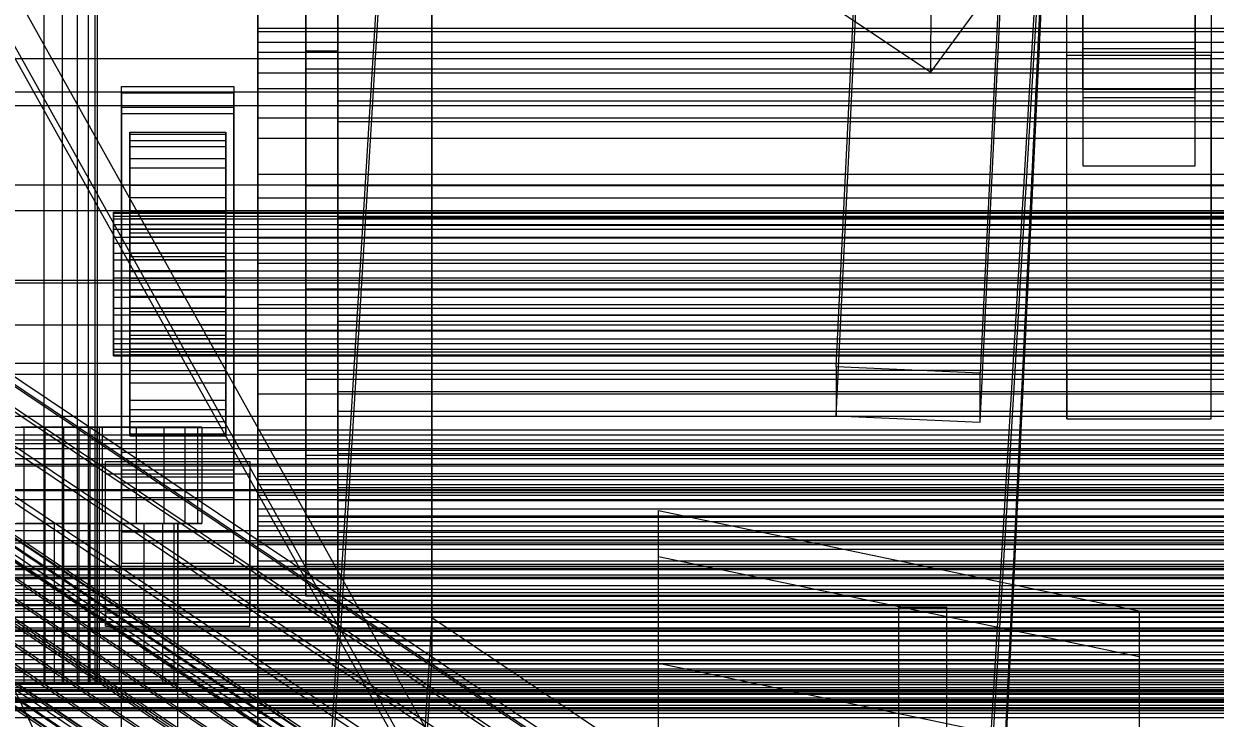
# Model space of a CAD drawing. Header units: millimetres. Extents: x -1970 to 34302, y -65268 to 6837.
# Drawn here: x -279.2 to -130.5, y -35054.3 to -34967.7 of the extents above; entities that cross this region are included whole.
import ezdxf

# ---------------------------------------------------------------- set-up
doc = ezdxf.new("R2010")
doc.units = ezdxf.units.MM
for name, color, linetype, lineweight in [('COTAS_P', 1, 'Continuous', 0), ('frontal_briquetadora', 7, 'Continuous', 0), ('frontal_C01', 7, 'Continuous', 0), ('frontal_C02', 7, 'Continuous', 0), ('frontal_C05', 7, 'Continuous', 0), ('frontal_C05-C07', 7, 'Continuous', 0), ('frontal_C07', 7, 'Continuous', 0), ('frontal_mezcladora', 7, 'Continuous', 0), ('frontal_mix-C02', 7, 'Continuous', 0), ('frontal_tolva-C01', 7, 'Continuous', 0)]:
    doc.layers.add(name, color=color, linetype=linetype, lineweight=lineweight)
doc.dimstyles.new('R19_100', dxfattribs={"dimtxt": 250, "dimasz": 150, "dimexe": 150, "dimexo": 80, "dimgap": 100, "dimtad": 1, "dimtih": 1, "dimtoh": 1, "dimdsep": 46, "dimcen": 0.09, "dimadec": 0, "dimazin": 0, "dimtfac": 1, "dimtdec": 4, "dimtofl": 0, "dimtmove": 0, "dimatfit": 3, "dimfxl": 1, "dimtolj": 1, "dimtzin": 0, "dimarcsym": 0})

# ---------------------------------------------------------------- blocks, each defined once
blk = doc.blocks.new('*D42')
at = {"layer": 'COTAS_P', "color": 0, "lineweight": -2, "transparency": 16777216}
for p, q in [((-724, -34900), (46, -34900)), ((-104, -35850), (-104, -35050)), ((-724, -36000), (46, -36000))]:
    blk.add_line(p, q, dxfattribs=at)
at = {"layer": 'COTAS_P', "color": 0, "transparency": 16777216}
for points in [[(-129, -35050), (-79, -35050), (-104, -34900)], [(-129, -35850), (-79, -35850), (-104, -36000)]]:
    blk.add_solid(points, dxfattribs=at)
at = {"layer": 'Defpoints', "color": 0, "transparency": 16777216}
for p in [(-804, -34900), (-104, -34900), (-804, -36000)]:
    blk.add_point(p, dxfattribs=at)

msp = doc.modelspace()

# ---------------------------------------------------------------- linework, layer by layer
at = {"layer": 'frontal_briquetadora'}
for p, q in [((-1330, -35000), (490, -35000)), ((-1330, -35010), (490, -35010))]:
    msp.add_line(p, q, dxfattribs=at)
at = {"layer": 'frontal_C01'}
for p, q in [((-250, -32681.31), (-250, -35586.788)), ((-250, -35591.549), (-250, -32686.07)), ((-228.298, -34851.15), (-250, -35207.289)), ((-250, -35213.008), (-228.298, -34856.869)), ((-147, -34973.825), (-147, -34928.102)), ((-133, -34928.102), (-133, -34973.825)), ((-147, -34931.146), (-147, -34976.868)), ((-133, -34976.868), (-133, -34931.146)), ((-177.811, -35010.475), (-174.943, -34951.333)), ((-156.962, -34952.124), (-159.83, -35011.266)), ((-177.811, -35016.563), (-174.943, -34957.422)), ((-165.983, -34973.705), (-165.926, -34959.095)), ((-159.83, -35017.355), (-156.962, -34958.213)), ((-147, -34975.876), (-147, -34961.266)), ((-147, -34970.792), (-147, -34961.266)), ((-133, -34961.266), (-133, -34975.876)), ((-133, -34961.266), (-133, -34970.792)), ((-177.451, -34966.052), (-165.983, -34973.705)), ((-165.983, -34973.705), (-160.247, -34965.905)), ((-149, -34971.615), (-149, -34965.528)), ((-149, -35010.869), (-149, -34965.528)), ((-131, -34965.528), (-131, -34971.615)), ((-131, -34965.528), (-131, -35010.869)), ((-133, -34970.792), (-147, -34970.792)), ((-147, -34970.792), (-147, -34985.402)), ((-133, -34985.402), (-133, -34970.792)), ((-131, -34971.615), (-149, -34971.615)), ((-149, -35016.956), (-149, -34971.615)), ((-131, -35016.956), (-131, -34971.615)), ((-133, -34973.825), (-147, -34973.825)), ((-147, -34973.825), (-147, -34976.868)), ((-133, -34976.868), (-133, -34973.825)), ((-133, -34975.876), (-147, -34975.876)), ((-147, -34975.876), (-147, -34985.402)), ((-147, -34976.868), (-133, -34976.868)), ((-133, -34985.402), (-133, -34975.876)), ((-147, -34985.402), (-133, -34985.402)), ((-425, -35005.229), (425, -35005.229)), ((-159.83, -35011.266), (-177.811, -35010.475)), ((-177.811, -35010.475), (-177.811, -35016.563)), ((-131, -35010.869), (-149, -35010.869)), ((-149, -35010.869), (-149, -35016.956)), ((-131, -35016.956), (-131, -35010.869)), ((-159.83, -35017.355), (-159.83, -35011.266)), ((425, -35016.66), (-425, -35016.66)), ((-177.811, -35016.563), (-159.83, -35017.355)), ((-149, -35016.956), (-131, -35016.956)), ((425, -35020.691), (-425, -35020.691)), ((-200, -35140.788), (-200, -35028.389)), ((-200, -35028.389), (-140, -35040.88)), ((-200, -35034.104), (-200, -35028.389)), ((-425, -35032.122), (425, -35032.122)), ((-200, -35146.504), (-200, -35034.104)), ((-200, -35034.104), (-140, -35046.596)), ((-200, -35047.44), (-200, -35034.104)), ((-140, -35040.88), (-140, -35140.788)), ((-140, -35040.88), (-140, -35046.596)), ((-140, -35046.596), (-140, -35146.504)), ((-140, -35046.596), (-140, -35059.932)), ((-200, -35159.839), (-200, -35047.44)), ((-200, -35047.44), (-140, -35059.932)), ((-200, -35071.254), (-200, -35047.44))]:
    msp.add_line(p, q, dxfattribs=at)
at = {"layer": 'frontal_C02'}
for p, q in [((-250, -32976.99), (-250, -35767.535)), ((-250, -35772.314), (-250, -32981.769)), ((-228.298, -34756.938), (-228.298, -35041.759)), ((-228.298, -35047.5), (-228.298, -34762.679)), ((450, -34977.896), (-450, -34977.896)), ((-332.629, -34977.866), (-148.32, -35101.35)), ((-331.181, -34977.669), (-146.872, -35101.153)), ((-334.938, -34979.49), (-150.629, -35102.974)), ((-330.692, -34978.913), (-146.383, -35102.397)), ((-355.017, -34981.438), (-141.218, -35124.679)), ((-356.348, -34982.083), (-142.549, -35125.324)), ((-355.53, -34981.508), (-141.731, -35124.749)), ((-355.022, -34982.799), (-141.224, -35126.041)), ((-354.844, -34981.879), (-141.045, -35125.12)), ((-337.95, -34982.43), (-153.641, -35105.914)), ((-331.197, -34981.512), (-146.887, -35104.996)), ((-357.415, -34983.125), (-143.617, -35126.366)), ((-355.541, -34984.138), (-141.742, -35127.379)), ((-358.659, -34984.562), (-144.861, -35127.804)), ((-356.363, -34985.803), (-142.565, -35129.044)), ((-332.659, -34985.29), (-148.35, -35108.774)), ((-146.196, -35129.538), (-359.995, -34986.297)), ((-341.461, -34986.487), (-157.152, -35109.971)), ((-361.332, -34988.211), (-147.533, -35131.452)), ((-357.434, -34987.681), (-143.635, -35130.922)), ((-362.578, -34990.174), (-148.779, -35133.415)), ((-358.68, -34989.644), (-144.881, -35132.885)), ((-334.981, -34989.989), (-150.672, -35113.473)), ((-360.017, -34991.558), (-146.218, -35134.799)), ((-160.922, -35114.866), (-345.231, -34991.382)), ((-363.648, -34992.051), (-149.85, -35135.293)), ((-361.352, -34993.292), (-147.554, -35136.534)), ((-364.471, -34993.716), (-150.672, -35136.958)), ((-362.596, -34994.73), (-148.798, -35137.971)), ((-365.168, -34995.976), (-151.369, -35139.217)), ((-364.989, -34995.055), (-151.191, -35138.296)), ((-364.482, -34996.347), (-150.683, -35139.588)), ((-363.664, -34995.771), (-149.865, -35139.013)), ((-338.003, -34995.288), (-153.694, -35118.772)), ((-364.995, -34996.416), (-151.196, -35139.658)), ((-349.002, -34996.784), (-164.693, -35120.268)), ((450, -34999.677), (-450, -34999.677)), ((-341.52, -35000.828), (-157.211, -35124.312)), ((-352.519, -35002.323), (-168.21, -35125.807)), ((-345.291, -35006.229), (-160.982, -35129.713)), ((-450, -35011.368), (450, -35011.368)), ((-311.15, -35018.945), (311.15, -35018.945)), ((-311.15, -35019.581), (311.15, -35019.581)), ((-311.15, -35020.039), (311.15, -35020.039)), ((-311.15, -35021.904), (311.15, -35021.904)), ((-311.15, -35022.788), (311.15, -35022.788)), ((-311.15, -35025.755), (311.15, -35025.755)), ((-311.15, -35027.005), (311.15, -35027.005)), ((-311.15, -35030.872), (311.15, -35030.872)), ((-311.15, -35032.403), (311.15, -35032.403)), ((-440, -35035.335), (440, -35035.335)), ((-440, -35035.561), (440, -35035.561)), ((-440, -35035.723), (440, -35035.723)), ((-440, -35036.384), (440, -35036.384)), ((-440, -35036.697), (440, -35036.697)), ((-440, -35037.748), (440, -35037.748)), ((311.15, -35036.906), (-311.15, -35036.906)), ((-440, -35038.191), (440, -35038.191)), ((-311.15, -35038.613), (311.15, -35038.613)), ((-440, -35039.561), (440, -35039.561)), ((-440, -35040.104), (440, -35040.104)), ((440, -35041.699), (-440, -35041.699)), ((-440, -35042.304), (440, -35042.304)), ((-228.298, -35041.759), (-250, -35386.528)), ((-130, -35107.617), (-228.298, -35041.759)), ((-228.298, -35041.759), (-228.298, -35047.5)), ((-311.15, -35043.446), (311.15, -35043.446)), ((-440, -35044.017), (440, -35044.017)), ((-440, -35044.643), (440, -35044.643)), ((-311.15, -35045.213), (311.15, -35045.213)), ((-440, -35046.355), (440, -35046.355)), ((-440, -35046.96), (440, -35046.96)), ((-250, -35392.269), (-228.298, -35047.5)), ((-228.298, -35047.5), (-130, -35113.358)), ((-440, -35048.556), (440, -35048.556)), ((-440, -35049.098), (440, -35049.098)), ((-440, -35050.468), (440, -35050.468)), ((-440, -35050.911), (440, -35050.911)), ((-311.15, -35050.046), (311.15, -35050.046)), ((-440, -35051.963), (440, -35051.963)), ((-440, -35052.276), (440, -35052.276)), ((-311.15, -35051.753), (311.15, -35051.753)), ((-440, -35052.937), (440, -35052.937)), ((-440, -35053.099), (440, -35053.099)), ((-440, -35053.324), (440, -35053.324))]:
    msp.add_line(p, q, dxfattribs=at)
at = {"layer": 'frontal_C05'}
for p, q in [((-276.666, -35050), (-276.666, -34930)), ((-274.393, -35050), (-274.393, -34930)), ((-272.528, -35050), (-272.528, -34930)), ((-271.142, -35050), (-271.142, -34930)), ((-270.288, -35050), (-270.288, -34930)), ((-270, -35050), (-270, -34930)), ((-250, -34957.62), (-250, -34970.146)), ((-250, -34970.146), (-250, -34977.097)), ((-282.025, -35018), (-279.164, -35018)), ((-274.285, -35018), (-279.537, -35018)), ((-279.164, -35018), (-274.285, -35018)), ((-279.164, -35030), (-279.164, -35018)), ((-279.164, -35018), (-276.528, -35018)), ((-276.528, -35018), (-269.444, -35018)), ((-276.528, -35030), (-276.528, -35018)), ((-276.528, -35018), (-274.217, -35018)), ((-274.285, -35018), (-274.285, -35030)), ((-269.444, -35018), (-274.285, -35018)), ((-274.217, -35018), (-265.201, -35018)), ((-274.217, -35030), (-274.217, -35018)), ((-274.217, -35018), (-272.32, -35018)), ((-272.32, -35018), (-261.719, -35018)), ((-272.32, -35030), (-272.32, -35018)), ((-272.32, -35018), (-270.911, -35018)), ((-270.911, -35018), (-259.131, -35018)), ((-270.911, -35030), (-270.911, -35018)), ((-270.911, -35018), (-270.043, -35018)), ((-270.043, -35018), (-257.538, -35018)), ((-270.043, -35030), (-270.043, -35018)), ((-270.043, -35018), (-269.75, -35018)), ((-269.75, -35018), (-257, -35018)), ((-269.75, -35030), (-269.75, -35018)), ((-269.444, -35018), (-269.444, -35030)), ((-265.201, -35018), (-269.444, -35018)), ((-265.201, -35018), (-265.201, -35030)), ((-261.719, -35018), (-265.201, -35018)), ((-261.719, -35018), (-261.719, -35030)), ((-259.131, -35018), (-261.719, -35018)), ((-259.131, -35018), (-259.131, -35030)), ((-257.538, -35018), (-259.131, -35018)), ((-257.538, -35018), (-257.538, -35030)), ((-257, -35018), (-257.538, -35018)), ((-257, -35018), (-257, -35030)), ((-310, -35030), (-260, -35030)), ((-282.025, -35030), (-279.164, -35030)), ((-275.433, -35030), (-280.123, -35030)), ((-279.537, -35030), (-274.285, -35030)), ((-279.164, -35030), (-275.433, -35030)), ((-279.164, -35050), (-279.164, -35030)), ((-279.164, -35030), (-276.528, -35030)), ((-274.285, -35030), (-279.164, -35030)), ((-276.528, -35030), (-271.111, -35030)), ((-276.528, -35050), (-276.528, -35030)), ((-276.528, -35030), (-274.217, -35030)), ((-269.444, -35030), (-276.528, -35030)), ((-275.433, -35030), (-275.433, -35050)), ((-271.111, -35030), (-275.433, -35030)), ((-274.285, -35030), (-269.444, -35030)), ((-274.217, -35030), (-267.322, -35030)), ((-274.217, -35050), (-274.217, -35030)), ((-274.217, -35030), (-272.32, -35030)), ((-265.201, -35030), (-274.217, -35030)), ((-272.32, -35030), (-264.213, -35030)), ((-272.32, -35050), (-272.32, -35030)), ((-272.32, -35030), (-270.911, -35030)), ((-261.719, -35030), (-272.32, -35030)), ((-271.111, -35030), (-271.111, -35050)), ((-267.322, -35030), (-271.111, -35030)), ((-270.911, -35030), (-261.903, -35030)), ((-270.911, -35050), (-270.911, -35030)), ((-270.911, -35030), (-270.043, -35030)), ((-259.131, -35030), (-270.911, -35030)), ((-270.043, -35030), (-260.48, -35030)), ((-270.043, -35050), (-270.043, -35030)), ((-270.043, -35030), (-269.75, -35030)), ((-257.538, -35030), (-270.043, -35030)), ((-269.75, -35030), (-260, -35030)), ((-269.75, -35050), (-269.75, -35030)), ((-257, -35030), (-269.75, -35030)), ((-269.444, -35030), (-265.201, -35030)), ((-267.322, -35030), (-267.322, -35050)), ((-264.213, -35030), (-267.322, -35030)), ((-267, -35030), (-260, -35030)), ((-267, -35980), (-267, -35030)), ((-265.201, -35030), (-261.719, -35030)), ((-264.213, -35030), (-264.213, -35050)), ((-261.903, -35030), (-264.213, -35030)), ((-261.903, -35030), (-261.903, -35050)), ((-260.48, -35030), (-261.903, -35030)), ((-261.719, -35030), (-259.131, -35030)), ((-260.48, -35030), (-260.48, -35050)), ((-260, -35030), (-260.48, -35030)), ((-260, -35980), (-260, -35030)), ((-260, -35030), (-260, -35050)), ((-259.131, -35030), (-257.538, -35030)), ((-257.538, -35030), (-257, -35030)), ((-279.164, -35050), (-282.025, -35050)), ((-280.123, -35050), (-275.433, -35050)), ((-279.26, -35050), (-276.666, -35050)), ((-275.433, -35050), (-279.164, -35050)), ((-276.528, -35050), (-279.164, -35050)), ((-276.666, -35050), (-274.393, -35050)), ((-271.111, -35050), (-276.528, -35050)), ((-274.217, -35050), (-276.528, -35050)), ((-275.433, -35050), (-271.111, -35050)), ((-274.393, -35050), (-272.528, -35050)), ((-267.322, -35050), (-274.217, -35050)), ((-272.32, -35050), (-274.217, -35050)), ((-272.528, -35050), (-271.142, -35050)), ((-264.213, -35050), (-272.32, -35050)), ((-270.911, -35050), (-272.32, -35050)), ((-271.142, -35050), (-270.288, -35050)), ((-271.111, -35050), (-267.322, -35050)), ((-261.903, -35050), (-270.911, -35050)), ((-270.043, -35050), (-270.911, -35050)), ((-270.288, -35050), (-270, -35050)), ((-260.48, -35050), (-270.043, -35050)), ((-269.75, -35050), (-270.043, -35050)), ((-260, -35050), (-269.75, -35050)), ((-267.322, -35050), (-264.213, -35050)), ((-264.213, -35050), (-261.903, -35050)), ((-261.903, -35050), (-260.48, -35050)), ((-260.48, -35050), (-260, -35050))]:
    msp.add_line(p, q, dxfattribs=at)
at = {"layer": 'frontal_C05-C07'}
for p, q in [((-244, -34905.316), (-244, -34973.316)), ((-240, -34973.316), (-240, -34905.316)), ((-244, -34919.87), (-244, -34987.87)), ((-240, -34987.87), (-240, -34919.87)), ((-244, -34932.793), (-244, -35000.793)), ((-240, -35000.793), (-240, -34932.793)), ((-244, -34944.034), (-244, -35012.034)), ((-240, -35012.034), (-240, -34944.034)), ((-244, -34953.537), (-244, -35021.537)), ((-240, -35021.537), (-240, -34953.537)), ((-244, -34973.316), (-244, -34957.188)), ((-240, -34973.316), (-240, -34957.188)), ((-244, -34961.25), (-244, -35029.25)), ((-240, -34977.316), (-240, -34961.188)), ((-240, -35029.25), (-240, -34961.25)), ((-240, -34965.316), (-240, -34973.316)), ((-240, -34965.316), (-240, -34979.87)), ((-244, -34967.116), (-244, -35035.116)), ((-244, -34967.116), (-244, -34971.084)), ((-240, -35035.116), (-240, -34967.116)), ((-240, -34971.084), (-240, -34967.116)), ((-244, -34971.084), (-244, -35039.084)), ((-240, -34971.084), (-244, -34971.084)), ((-240, -35039.084), (-240, -34971.084)), ((-240, -34973.316), (-244, -34973.316)), ((-244, -34987.87), (-244, -34973.316)), ((240, -34973.316), (-240, -34973.316)), ((-240, -34973.316), (-240, -34977.316)), ((-240, -34987.87), (-240, -34973.316)), ((240, -34977.316), (-240, -34977.316)), ((-240, -34991.87), (-240, -34977.316)), ((-240, -34979.87), (240, -34979.87)), ((-240, -34979.87), (-240, -34987.87)), ((-240, -34979.87), (-240, -34992.793)), ((-240, -34987.87), (-244, -34987.87)), ((-244, -35000.793), (-244, -34987.87)), ((240, -34987.87), (-240, -34987.87)), ((-240, -34987.87), (-240, -34991.87)), ((-240, -35000.793), (-240, -34987.87)), ((240, -34991.87), (-240, -34991.87)), ((-240, -35004.793), (-240, -34991.87)), ((-240, -34992.793), (240, -34992.793)), ((-240, -34992.793), (-240, -35000.793)), ((-240, -34992.793), (-240, -35004.034)), ((-240, -35000.793), (-244, -35000.793)), ((-244, -35012.034), (-244, -35000.793)), ((240, -35000.793), (-240, -35000.793)), ((-240, -35000.793), (-240, -35004.793)), ((-240, -35012.034), (-240, -35000.793)), ((-240, -35004.034), (240, -35004.034)), ((-240, -35004.034), (-240, -35012.034)), ((-240, -35004.034), (-240, -35013.537)), ((240, -35004.793), (-240, -35004.793)), ((-240, -35016.034), (-240, -35004.793)), ((-240, -35012.034), (-244, -35012.034)), ((-244, -35021.537), (-244, -35012.034)), ((240, -35012.034), (-240, -35012.034)), ((-240, -35012.034), (-240, -35016.034)), ((-240, -35021.537), (-240, -35012.034)), ((-240, -35013.537), (240, -35013.537)), ((-240, -35013.537), (-240, -35021.537)), ((-240, -35013.537), (-240, -35021.25)), ((240, -35016.034), (-240, -35016.034)), ((-240, -35025.537), (-240, -35016.034)), ((-240, -35021.537), (-244, -35021.537)), ((-244, -35029.25), (-244, -35021.537)), ((-240, -35021.25), (240, -35021.25)), ((-240, -35021.25), (-240, -35029.25)), ((-240, -35021.25), (-240, -35027.116)), ((240, -35021.537), (-240, -35021.537)), ((-240, -35021.537), (-240, -35025.537)), ((-240, -35029.25), (-240, -35021.537)), ((240, -35025.537), (-240, -35025.537)), ((-240, -35033.25), (-240, -35025.537)), ((-240, -35027.116), (240, -35027.116)), ((-240, -35027.116), (-240, -35035.116)), ((-240, -35027.116), (-240, -35031.084)), ((-240, -35029.25), (-244, -35029.25)), ((-244, -35035.116), (-244, -35029.25)), ((240, -35029.25), (-240, -35029.25)), ((-240, -35029.25), (-240, -35033.25)), ((-240, -35035.116), (-240, -35029.25)), ((-240, -35031.084), (240, -35031.084)), ((-240, -35031.084), (-240, -35039.084)), ((240, -35033.25), (-240, -35033.25)), ((-240, -35039.116), (-240, -35033.25)), ((-240, -35035.116), (-244, -35035.116)), ((-244, -35039.084), (-244, -35035.116)), ((240, -35035.116), (-240, -35035.116)), ((-240, -35035.116), (-240, -35039.116)), ((-240, -35039.084), (-240, -35035.116)), ((-240, -35039.084), (-244, -35039.084)), ((240, -35039.084), (-240, -35039.084)), ((-240, -35039.084), (-240, -35043.084)), ((240, -35039.116), (-240, -35039.116)), ((-240, -35043.084), (-240, -35039.116)), ((240, -35043.084), (-240, -35043.084))]:
    msp.add_line(p, q, dxfattribs=at)
at = {"layer": 'frontal_C07'}
for p, q in [((-250, -34874.757), (-250, -35224.757)), ((-250, -35229.741), (-250, -34879.741)), ((-250, -34968.232), (-250, -34889.381)), ((-250, -35041.102), (-250, -34962.251)), ((-250, -34962.251), (-250, -34968.232)), ((-250, -35047.082), (-250, -34968.232)), ((-250, -34968.232), (0, -34968.232)), ((-250, -34969.985), (-250, -34968.232)), ((-250, -34968.232), (-250, -34968.652)), ((-250, -34968.232), (250, -34968.232)), ((-250, -34968.652), (-250, -34971.218)), ((-250, -34968.652), (250, -34968.652)), ((-250, -34973.792), (-250, -34969.985)), ((-250, -34969.985), (250, -34969.985)), ((350, -34972.062), (-350, -34972.062)), ((-250, -34971.218), (-250, -34975.753)), ((-250, -34971.218), (250, -34971.218)), ((-250, -34979.394), (-250, -34973.792)), ((-250, -34973.792), (250, -34973.792)), ((-267, -34976.317), (-267, -34975.513)), ((-267, -34975.513), (-253, -34975.513)), ((-267, -35023.357), (-267, -34975.513)), ((-253, -34975.513), (-253, -34976.317)), ((-253, -34975.513), (-253, -35023.357)), ((-350, -34976.149), (350, -34976.149)), ((-253, -34976.317), (-267, -34976.317)), ((-267, -34976.317), (-267, -35024.162)), ((-253, -35024.162), (-253, -34976.317)), ((-250, -34975.753), (-250, -34981.95)), ((-250, -34975.753), (250, -34975.753)), ((-267, -34978.892), (-267, -34978.088)), ((-267, -34978.088), (-253, -34978.088)), ((-267, -35025.932), (-267, -34978.088)), ((-253, -34978.088), (-253, -34978.892)), ((-253, -34978.088), (-253, -35025.932)), ((-253, -34978.892), (-267, -34978.892)), ((-267, -34978.892), (-267, -35026.737)), ((-253, -35026.737), (-253, -34978.892)), ((-250, -34986.41), (-250, -34979.394)), ((-250, -34979.394), (250, -34979.394)), ((-266, -34991.157), (-266, -34981.19)), ((-266, -34981.19), (-266, -34981.439)), ((-266, -34981.19), (-254, -34981.19)), ((-266, -34982.23), (-266, -34981.19)), ((-266, -34991.275), (-266, -34981.439)), ((-266, -34981.439), (-266, -34982.962)), ((-266, -34981.439), (-254, -34981.439)), ((-254, -34981.439), (-254, -34981.19)), ((-254, -34981.19), (-254, -34991.157)), ((-254, -34981.19), (-254, -34982.23)), ((-254, -34982.962), (-254, -34981.439)), ((-254, -34981.439), (-254, -34991.275)), ((-266, -34991.65), (-266, -34982.23)), ((-266, -34982.23), (-254, -34982.23)), ((-266, -34984.491), (-266, -34982.23)), ((-266, -34991.997), (-266, -34982.962)), ((-266, -34982.962), (-266, -34985.655)), ((-266, -34982.962), (-254, -34982.962)), ((-254, -34982.23), (-254, -34991.65)), ((-254, -34982.23), (-254, -34984.491)), ((-254, -34985.655), (-254, -34982.962)), ((-254, -34982.962), (-254, -34991.997)), ((-250, -34981.95), (-250, -34989.386)), ((-250, -34981.95), (250, -34981.95)), ((-266, -34992.721), (-266, -34984.491)), ((-266, -34984.491), (-254, -34984.491)), ((-266, -34987.817), (-266, -34984.491)), ((-266, -34993.273), (-266, -34985.655)), ((-266, -34985.655), (-266, -34989.335)), ((-266, -34985.655), (-254, -34985.655)), ((-254, -34984.491), (-254, -34992.721)), ((-254, -34984.491), (-254, -34987.817)), ((-254, -34989.335), (-254, -34985.655)), ((-254, -34985.655), (-254, -34993.273)), ((-250, -34994.36), (-250, -34986.41)), ((-250, -34986.41), (250, -34986.41)), ((-350, -34987.775), (350, -34987.775)), ((-266, -34994.297), (-266, -34987.817)), ((-266, -34987.817), (-254, -34987.817)), ((-266, -34991.983), (-266, -34987.817)), ((-254, -34987.817), (-254, -34994.297)), ((-254, -34987.817), (-254, -34991.983)), ((-266, -34995.015), (-266, -34989.335)), ((-266, -34989.335), (-266, -34993.75)), ((-266, -34989.335), (-254, -34989.335)), ((-254, -34993.75), (-254, -34989.335)), ((-254, -34989.335), (-254, -34995.015)), ((-250, -34989.386), (-250, -34997.553)), ((-250, -34989.386), (250, -34989.386)), ((350, -34990.993), (-350, -34990.993)), ((-268, -34991.65), (-268, -34991.157)), ((-268, -34991.157), (-268, -34991.275)), ((-268, -34991.157), (268, -34991.157)), ((-268, -34991.275), (-268, -34991.997)), ((-268, -34991.275), (268, -34991.275)), ((-268, -34992.721), (-268, -34991.65)), ((-268, -34991.65), (268, -34991.65)), ((-266, -34991.275), (-266, -34991.157)), ((-254, -34991.157), (-266, -34991.157)), ((-266, -34991.157), (-266, -34991.65)), ((-266, -34991.997), (-266, -34991.275)), ((-254, -34991.275), (-266, -34991.275)), ((-254, -34991.65), (-266, -34991.65)), ((-266, -34991.65), (-266, -34992.721)), ((-254, -34991.157), (-254, -34991.275)), ((-254, -34991.65), (-254, -34991.157)), ((-254, -34991.275), (-254, -34991.997)), ((-254, -34992.721), (-254, -34991.65)), ((-268, -34991.997), (-268, -34993.273)), ((-268, -34991.997), (268, -34991.997)), ((-268, -34994.297), (-268, -34992.721)), ((-268, -34992.721), (268, -34992.721)), ((-268, -34993.273), (-268, -34995.015)), ((-268, -34993.273), (268, -34993.273)), ((-266, -34996.27), (-266, -34991.983)), ((-266, -34991.983), (-254, -34991.983)), ((-266, -34996.703), (-266, -34991.983)), ((-266, -34993.273), (-266, -34991.997)), ((-254, -34991.997), (-266, -34991.997)), ((-254, -34992.721), (-266, -34992.721)), ((-266, -34992.721), (-266, -34994.297)), ((-266, -34995.015), (-266, -34993.273)), ((-254, -34993.273), (-266, -34993.273)), ((-254, -34991.983), (-254, -34996.27)), ((-254, -34991.983), (-254, -34996.703)), ((-254, -34991.997), (-254, -34993.273)), ((-254, -34994.297), (-254, -34992.721)), ((-254, -34993.273), (-254, -34995.015)), ((-268, -34996.27), (-268, -34994.297)), ((-268, -34994.297), (268, -34994.297)), ((-266, -34997.107), (-266, -34993.75)), ((-266, -34993.75), (-266, -34998.599)), ((-266, -34993.75), (-254, -34993.75)), ((-254, -34994.297), (-266, -34994.297)), ((-266, -34994.297), (-266, -34996.27)), ((-254, -34998.599), (-254, -34993.75)), ((-254, -34993.75), (-254, -34997.107)), ((-254, -34996.27), (-254, -34994.297)), ((-250, -35002.703), (-250, -34994.36)), ((-250, -34994.36), (250, -34994.36)), ((-268, -34995.015), (-268, -34997.107)), ((-268, -34995.015), (268, -34995.015)), ((-268, -34998.506), (-268, -34996.27)), ((-268, -34996.27), (268, -34996.27)), ((-266, -34997.107), (-266, -34995.015)), ((-254, -34995.015), (-266, -34995.015)), ((-254, -34996.27), (-266, -34996.27)), ((-266, -34996.27), (-266, -34998.506)), ((-254, -34995.015), (-254, -34997.107)), ((-254, -34998.506), (-254, -34996.27)), ((-268, -34997.107), (-268, -34999.404)), ((-268, -34997.107), (268, -34997.107)), ((-266, -34998.506), (-266, -34996.703)), ((-266, -34996.703), (-254, -34996.703)), ((-266, -35001.657), (-266, -34996.703)), ((-266, -34999.404), (-266, -34997.107)), ((-254, -34997.107), (-266, -34997.107)), ((-254, -34996.703), (-254, -34998.506)), ((-254, -34996.703), (-254, -35001.657)), ((-254, -34997.107), (-254, -34999.404)), ((-250, -34997.553), (-250, -35005.896)), ((250, -34997.553), (-250, -34997.553)), ((-268, -35000.852), (-268, -34998.506)), ((-268, -34998.506), (268, -34998.506)), ((-254, -34998.506), (-266, -34998.506)), ((-266, -34998.506), (-266, -35000.852)), ((-266, -34998.599), (-266, -34999.404)), ((-254, -34998.599), (-266, -34998.599)), ((-266, -34998.599), (-266, -35003.553)), ((-254, -35000.852), (-254, -34998.506)), ((-254, -34999.404), (-254, -34998.599)), ((-254, -35003.553), (-254, -34998.599)), ((-268, -34999.404), (-268, -35001.75)), ((268, -34999.404), (-268, -34999.404)), ((-266, -34999.404), (-254, -34999.404)), ((-266, -35001.75), (-266, -34999.404)), ((-254, -34999.404), (-254, -35001.75)), ((-268, -35003.149), (-268, -35000.852)), ((-268, -35000.852), (268, -35000.852)), ((-268, -35001.75), (-268, -35003.986)), ((-268, -35001.75), (268, -35001.75)), ((-266, -35000.852), (-266, -35001.657)), ((-254, -35000.852), (-266, -35000.852)), ((-266, -35000.852), (-266, -35003.149)), ((-266, -35001.657), (-254, -35001.657)), ((-266, -35006.506), (-266, -35001.657)), ((-266, -35003.986), (-266, -35001.75)), ((-266, -35001.75), (-266, -35003.553)), ((-254, -35001.75), (-266, -35001.75)), ((-254, -35001.657), (-254, -35000.852)), ((-254, -35003.149), (-254, -35000.852)), ((-254, -35001.657), (-254, -35006.506)), ((-254, -35003.553), (-254, -35001.75)), ((-254, -35001.75), (-254, -35003.986)), ((-268, -35005.24), (-268, -35003.149)), ((-268, -35003.149), (268, -35003.149)), ((-266, -35003.149), (-266, -35006.506)), ((-254, -35003.149), (-266, -35003.149)), ((-266, -35003.149), (-266, -35005.24)), ((-266, -35003.553), (-266, -35008.273)), ((-266, -35003.553), (-254, -35003.553)), ((-254, -35006.506), (-254, -35003.149)), ((-254, -35005.24), (-254, -35003.149)), ((-254, -35008.273), (-254, -35003.553)), ((-250, -35010.87), (-250, -35002.703)), ((-250, -35002.703), (250, -35002.703)), ((-268, -35003.986), (-268, -35005.959)), ((-268, -35003.986), (268, -35003.986)), ((-268, -35006.983), (-268, -35005.24)), ((-268, -35005.24), (268, -35005.24)), ((-266, -35005.959), (-266, -35003.986)), ((-266, -35003.986), (-266, -35008.273)), ((-254, -35003.986), (-266, -35003.986)), ((-266, -35005.24), (-266, -35010.921)), ((-254, -35005.24), (-266, -35005.24)), ((-266, -35005.24), (-266, -35006.983)), ((-254, -35008.273), (-254, -35003.986)), ((-254, -35003.986), (-254, -35005.959)), ((-254, -35010.921), (-254, -35005.24)), ((-254, -35006.983), (-254, -35005.24)), ((-268, -35005.959), (-268, -35007.535)), ((-268, -35005.959), (268, -35005.959)), ((-266, -35007.535), (-266, -35005.959)), ((-266, -35005.959), (-266, -35012.438)), ((-254, -35005.959), (-266, -35005.959)), ((-266, -35006.506), (-254, -35006.506)), ((-266, -35010.921), (-266, -35006.506)), ((-254, -35012.438), (-254, -35005.959)), ((-254, -35005.959), (-254, -35007.535)), ((-254, -35006.506), (-254, -35010.921)), ((-250, -35005.896), (-250, -35013.846)), ((-250, -35005.896), (250, -35005.896)), ((-268, -35008.259), (-268, -35006.983)), ((-268, -35006.983), (268, -35006.983)), ((-268, -35007.535), (-268, -35008.606)), ((-268, -35007.535), (268, -35007.535)), ((-268, -35008.98), (-268, -35008.259)), ((-268, -35008.259), (268, -35008.259)), ((-266, -35006.983), (-266, -35014.6)), ((-254, -35006.983), (-266, -35006.983)), ((-266, -35006.983), (-266, -35008.259)), ((-266, -35008.606), (-266, -35007.535)), ((-266, -35007.535), (-266, -35015.765)), ((-254, -35007.535), (-266, -35007.535)), ((-266, -35008.259), (-266, -35017.293)), ((-254, -35008.259), (-266, -35008.259)), ((-266, -35008.259), (-266, -35008.98)), ((-254, -35014.6), (-254, -35006.983)), ((-254, -35008.259), (-254, -35006.983)), ((-254, -35015.765), (-254, -35007.535)), ((-254, -35007.535), (-254, -35008.606)), ((-254, -35017.293), (-254, -35008.259)), ((-254, -35008.98), (-254, -35008.259)), ((-268, -35008.606), (-268, -35009.099)), ((-268, -35008.606), (268, -35008.606)), ((-268, -35009.099), (-268, -35008.98)), ((-268, -35008.98), (268, -35008.98)), ((-268, -35009.099), (268, -35009.099)), ((-266, -35008.273), (-266, -35012.438)), ((-266, -35008.273), (-254, -35008.273)), ((-266, -35009.099), (-266, -35008.606)), ((-266, -35008.606), (-266, -35018.025)), ((-254, -35008.606), (-266, -35008.606)), ((-266, -35008.98), (-266, -35018.817)), ((-254, -35008.98), (-266, -35008.98)), ((-266, -35008.98), (-266, -35009.099)), ((-266, -35009.099), (-266, -35019.066)), ((-254, -35009.099), (-266, -35009.099)), ((-254, -35012.438), (-254, -35008.273)), ((-254, -35018.025), (-254, -35008.606)), ((-254, -35008.606), (-254, -35009.099)), ((-254, -35018.817), (-254, -35008.98)), ((-254, -35009.099), (-254, -35008.98)), ((-254, -35019.066), (-254, -35009.099)), ((-266, -35010.921), (-254, -35010.921)), ((-266, -35014.6), (-266, -35010.921)), ((-254, -35010.921), (-254, -35014.6)), ((-250, -35018.306), (-250, -35010.87)), ((-250, -35010.87), (250, -35010.87)), ((-266, -35012.438), (-266, -35015.765)), ((-266, -35012.438), (-254, -35012.438)), ((-254, -35015.765), (-254, -35012.438)), ((-250, -35013.846), (-250, -35020.861)), ((-250, -35013.846), (250, -35013.846)), ((-266, -35014.6), (-254, -35014.6)), ((-266, -35017.293), (-266, -35014.6)), ((-254, -35014.6), (-254, -35017.293)), ((-266, -35015.765), (-266, -35018.025)), ((-266, -35015.765), (-254, -35015.765)), ((-254, -35018.025), (-254, -35015.765)), ((-266, -35017.293), (-254, -35017.293)), ((-266, -35018.817), (-266, -35017.293)), ((-266, -35018.025), (-266, -35019.066)), ((-266, -35018.025), (-254, -35018.025)), ((-254, -35017.293), (-254, -35018.817)), ((-254, -35019.066), (-254, -35018.025)), ((-250, -35024.503), (-250, -35018.306)), ((-250, -35018.306), (250, -35018.306)), ((-266, -35018.817), (-254, -35018.817)), ((-266, -35019.066), (-266, -35018.817)), ((-266, -35019.066), (-254, -35019.066)), ((-254, -35018.817), (-254, -35019.066)), ((-267, -35024.984), (-267, -35021.122)), ((-267, -35021.122), (-253, -35021.122)), ((-267, -35031.09), (-267, -35021.122)), ((-253, -35021.122), (-253, -35024.984)), ((-253, -35021.122), (-253, -35031.09)), ((-250, -35020.861), (-250, -35026.464)), ((-250, -35020.861), (250, -35020.861)), ((350, -35022.661), (-350, -35022.661)), ((-269, -35023.858), (-269, -35022.249)), ((-269, -35022.249), (-251, -35022.249)), ((-269, -35041.187), (-269, -35022.249)), ((-251, -35022.249), (-251, -35023.858)), ((-251, -35022.249), (-251, -35041.187)), ((-251, -35023.858), (-269, -35023.858)), ((-269, -35042.796), (-269, -35023.858)), ((-253, -35023.357), (-267, -35023.357)), ((-267, -35023.357), (-267, -35024.162)), ((-267, -35024.162), (-253, -35024.162)), ((-253, -35024.162), (-253, -35023.357)), ((-251, -35042.796), (-251, -35023.858)), ((-250, -35025.155), (-250, -35023.764)), ((-250, -35023.764), (-250, -35024.097)), ((-250, -35023.764), (250, -35023.764)), ((-250, -35024.097), (-250, -35026.134)), ((-250, -35024.097), (250, -35024.097)), ((-250, -35029.038), (-250, -35024.503)), ((-250, -35024.503), (250, -35024.503)), ((-350, -35025.88), (350, -35025.88)), ((-253, -35024.984), (-267, -35024.984)), ((-267, -35024.984), (-267, -35034.952)), ((-253, -35025.932), (-267, -35025.932)), ((-267, -35025.932), (-267, -35026.737)), ((-253, -35034.952), (-253, -35024.984)), ((-253, -35026.737), (-253, -35025.932)), ((-250, -35028.177), (-250, -35025.155)), ((-250, -35025.155), (250, -35025.155)), ((-267, -35026.737), (-253, -35026.737)), ((-250, -35026.134), (-250, -35029.734)), ((-250, -35026.134), (250, -35026.134)), ((-250, -35026.464), (-250, -35030.271)), ((-250, -35026.464), (250, -35026.464)), ((-250, -35032.624), (-250, -35028.177)), ((-250, -35028.177), (250, -35028.177)), ((-250, -35031.604), (-250, -35029.038)), ((-250, -35029.038), (250, -35029.038)), ((-250, -35029.734), (-250, -35034.653)), ((-250, -35029.734), (250, -35029.734)), ((-250, -35030.271), (-250, -35032.024)), ((-250, -35030.271), (250, -35030.271)), ((-253, -35031.09), (-267, -35031.09)), ((-267, -35031.09), (-267, -35034.952)), ((-253, -35034.952), (-253, -35031.09)), ((-250, -35032.024), (-250, -35031.604)), ((-250, -35031.604), (250, -35031.604)), ((-250, -35032.024), (250, -35032.024)), ((-250, -35038.192), (-250, -35032.624)), ((-250, -35032.624), (250, -35032.624)), ((-267, -35034.952), (-253, -35034.952)), ((-250, -35034.653), (-250, -35040.555)), ((-250, -35034.653), (250, -35034.653)), ((-350, -35038.951), (350, -35038.951)), ((-250, -35044.503), (-250, -35038.192)), ((-250, -35038.192), (250, -35038.192)), ((-350, -35040.11), (350, -35040.11)), ((-350, -35040.229), (350, -35040.229)), ((-350, -35040.604), (350, -35040.604)), ((-350, -35040.95), (350, -35040.95)), ((-250, -35040.555), (-250, -35047.038)), ((-250, -35040.555), (250, -35040.555)), ((-350, -35041.674), (350, -35041.674)), ((-350, -35042.226), (350, -35042.226)), ((-251, -35041.187), (-269, -35041.187)), ((-269, -35041.187), (-269, -35042.796)), ((-251, -35042.796), (-251, -35041.187)), ((-250, -35069.263), (-250, -35041.102)), ((0, -35041.102), (-250, -35041.102)), ((-250, -35041.102), (-250, -35047.082)), ((350, -35043.039), (-350, -35043.039)), ((-350, -35043.25), (350, -35043.25)), ((-269, -35042.796), (-251, -35042.796)), ((-350, -35043.969), (350, -35043.969)), ((-350, -35045.223), (350, -35045.223)), ((-250, -35051.125), (-250, -35044.503)), ((-250, -35044.503), (250, -35044.503)), ((-350, -35046.06), (350, -35046.06)), ((-350, -35047.459), (350, -35047.459)), ((-350, -35048.12), (350, -35048.12)), ((350, -35048.357), (-350, -35048.357)), ((-250, -35047.038), (-250, -35053.66)), ((250, -35047.038), (-250, -35047.038)), ((-250, -35075.243), (-250, -35047.082)), ((-250, -35047.082), (0, -35047.082)), ((-250, -35048.835), (-250, -35047.082)), ((-250, -35047.082), (-250, -35047.503)), ((-250, -35047.082), (250, -35047.082)), ((-250, -35047.503), (-250, -35050.068)), ((-250, -35047.503), (250, -35047.503)), ((-350, -35049.805), (350, -35049.805)), ((-250, -35052.643), (-250, -35048.835)), ((-250, -35048.835), (250, -35048.835)), ((-350, -35050.704), (350, -35050.704)), ((350, -35050.912), (-350, -35050.912)), ((350, -35051.338), (-350, -35051.338)), ((-250, -35050.068), (-250, -35054.604)), ((-250, -35050.068), (250, -35050.068)), ((-250, -35057.608), (-250, -35051.125)), ((-250, -35051.125), (250, -35051.125)), ((-350, -35052.103), (350, -35052.103)), ((-250, -35058.245), (-250, -35052.643)), ((-250, -35052.643), (250, -35052.643)), ((-350, -35052.94), (350, -35052.94)), ((-350, -35054.194), (350, -35054.194)), ((-250, -35053.66), (-250, -35059.97)), ((-250, -35053.66), (250, -35053.66))]:
    msp.add_line(p, q, dxfattribs=at)
at = {"layer": 'frontal_mezcladora'}
msp.add_line((-750, -35049.5), (750, -35049.5), dxfattribs=at)
at = {"layer": 'frontal_mix-C02'}
for p, q in [((-170, -35248.836), (-150, -34915)), ((-150, -34915), (-170, -35336.026)), ((-150, -34919), (-170, -35252.836)), ((-170, -35340.026), (-150, -34919)), ((-170, -35040.431), (-164, -35040.431)), ((-170, -35220.431), (-170, -35040.431)), ((-170, -35070.431), (-170, -35040.431)), ((-164, -35220.431), (-164, -35040.431)), ((-164, -35070.431), (-164, -35040.431))]:
    msp.add_line(p, q, dxfattribs=at)
at = {"layer": 'frontal_tolva-C01'}
for p, q in [((-225, -35069.495), (-600, -34398.55)), ((-596.4, -34398.256), (-221.4, -35069.202)), ((-221.4, -35172.513), (-596.4, -34398.256)), ((-225, -35070.945), (-600, -34400))]:
    msp.add_line(p, q, dxfattribs=at)

# ---------------------------------------------------------------- dimensions: what is measured, and where the dimension line sits
at = {"layer": 'COTAS_P'}
dim = msp.add_aligned_dim(p1=(-804, -36000), p2=(-804, -34900), distance=-700, text='<> P', dimstyle='R19_100', dxfattribs=at)
dim.commit()
dim.dimension.update_dxf_attribs({"geometry": '*D42', "text_midpoint": (-104, -35450)})

doc.saveas('drawing.dxf')
